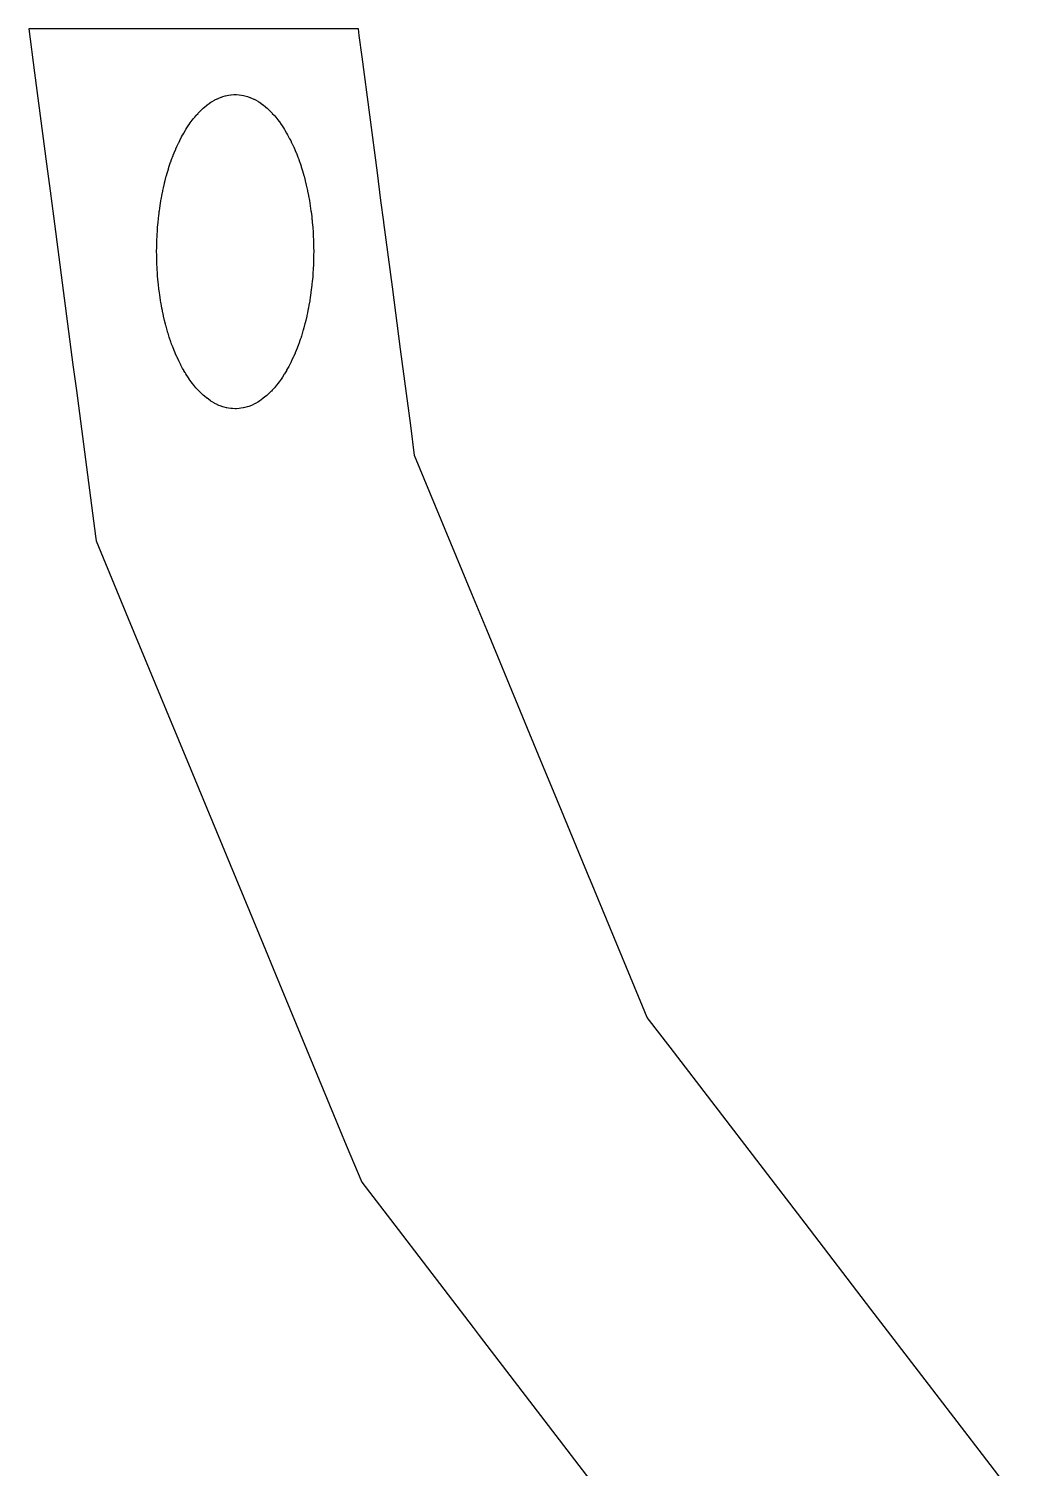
# Model space of a CAD drawing. Header units: metres. Extents: x 1 to 389, y 5 to 245.
# Drawn here: x 1.06 to 25.05, y 210.06 to 244.97 of the extents above; entities that cross this region are included whole.
import ezdxf

# ---------------------------------------------------------------- set-up
doc = ezdxf.new("R2010")
doc.units = ezdxf.units.M

msp = doc.modelspace()

# ---------------------------------------------------------------- linework, layer by layer
for p, q in [((9.06075, 244.965), (1.06274, 244.965)), ((1.06274, 244.965), (1.2032, 243.898)), ((9.08295, 244.801), (9.06075, 244.965)), ((9.1512, 244.283), (9.08295, 244.801)), ((9.52156, 241.475), (9.1512, 244.283)), ((1.2032, 243.898), (1.49387, 241.691)), ((5.73915, 243.31), (5.77206, 243.323)), ((5.77206, 243.323), (5.77275, 243.323)), ((5.77275, 243.323), (5.82942, 243.338)), ((5.82942, 243.338), (5.83716, 243.34)), ((5.83716, 243.34), (5.87006, 243.349)), ((5.87006, 243.349), (5.87074, 243.349)), ((5.87074, 243.349), (5.87161, 243.349)), ((5.87161, 243.349), (5.90634, 243.355)), ((5.90634, 243.355), (5.96301, 243.362)), ((5.96301, 243.362), (5.97075, 243.363)), ((5.97075, 243.363), (6.03532, 243.368)), ((6.03532, 243.368), (6.07007, 243.369)), ((6.07007, 243.369), (6.07144, 243.369)), ((6.07144, 243.369), (6.10617, 243.368)), ((6.10617, 243.368), (6.17075, 243.363)), ((6.17075, 243.363), (6.22742, 243.356)), ((6.22742, 243.356), (6.2699, 243.349)), ((6.2699, 243.349), (6.27075, 243.349)), ((6.27075, 243.349), (6.33516, 243.331)), ((6.33516, 243.331), (6.36806, 243.323)), ((6.36806, 243.323), (6.36874, 243.323)), ((6.36874, 243.323), (6.42543, 243.301)), ((5.20607, 242.953), (5.25793, 243.005)), ((5.25793, 243.005), (5.26498, 243.011)), ((5.26498, 243.011), (5.29607, 243.039)), ((5.29607, 243.039), (5.29744, 243.04)), ((5.29744, 243.04), (5.32852, 243.067)), ((5.32852, 243.067), (5.38153, 243.111)), ((5.38153, 243.111), (5.38875, 243.117)), ((5.38875, 243.117), (5.44177, 243.154)), ((5.44177, 243.154), (5.44916, 243.159)), ((5.44916, 243.159), (5.48274, 243.183)), ((5.48274, 243.183), (5.48344, 243.184)), ((5.48344, 243.184), (5.51451, 243.202)), ((5.51451, 243.202), (5.57118, 243.235)), ((5.57118, 243.235), (5.57875, 243.239)), ((5.57875, 243.239), (5.63359, 243.267)), ((5.63359, 243.267), (5.64116, 243.27)), ((5.64116, 243.27), (5.67406, 243.285)), ((5.67406, 243.285), (5.67474, 243.285)), ((5.67474, 243.285), (5.73143, 243.307)), ((5.73143, 243.307), (5.73915, 243.31)), ((6.42543, 243.301), (6.43315, 243.298)), ((6.43315, 243.298), (6.46606, 243.286)), ((6.46606, 243.286), (6.46675, 243.285)), ((6.46675, 243.285), (6.52342, 243.26)), ((6.52342, 243.26), (6.53116, 243.256)), ((6.53116, 243.256), (6.56224, 243.24)), ((6.56224, 243.24), (6.56274, 243.239)), ((6.56274, 243.239), (6.61943, 243.206)), ((6.61943, 243.206), (6.62698, 243.202)), ((6.62698, 243.202), (6.63612, 243.196)), ((6.63612, 243.196), (6.65807, 243.184)), ((6.65807, 243.184), (6.65875, 243.183)), ((6.65875, 243.183), (6.69235, 243.159)), ((6.69235, 243.159), (6.74536, 243.122)), ((6.74536, 243.122), (6.75275, 243.117)), ((6.75275, 243.117), (6.80577, 243.073)), ((6.80577, 243.073), (6.81299, 243.067)), ((6.81299, 243.067), (6.84407, 243.04)), ((6.84407, 243.04), (6.84476, 243.039)), ((6.84476, 243.039), (6.90498, 242.983)), ((6.90498, 242.983), (6.93423, 242.954)), ((4.89886, 242.562), (4.94456, 242.632)), ((4.94456, 242.632), (4.95074, 242.641)), ((4.95074, 242.641), (4.95145, 242.642)), ((4.95145, 242.642), (4.97887, 242.681)), ((4.97887, 242.681), (5.02821, 242.746)), ((5.02821, 242.746), (5.03474, 242.755)), ((5.03474, 242.755), (5.05486, 242.779)), ((5.05486, 242.779), (5.08229, 242.816)), ((5.08229, 242.816), (5.08882, 242.824)), ((5.08882, 242.824), (5.11806, 242.858)), ((5.11806, 242.858), (5.11874, 242.859)), ((5.11874, 242.859), (5.16994, 242.912)), ((5.16994, 242.912), (5.17682, 242.92)), ((5.17682, 242.92), (5.20607, 242.953)), ((6.93423, 242.954), (6.93475, 242.953)), ((6.93475, 242.953), (6.93544, 242.953)), ((6.93544, 242.953), (6.96469, 242.92)), ((6.96469, 242.92), (6.97156, 242.912)), ((6.97156, 242.912), (7.02275, 242.859)), ((7.02275, 242.859), (7.02945, 242.851)), ((7.02945, 242.851), (7.07881, 242.791)), ((7.07881, 242.791), (7.10806, 242.756)), ((7.10806, 242.756), (7.10875, 242.755)), ((7.10875, 242.755), (7.10927, 242.754)), ((7.10927, 242.754), (7.13669, 242.716)), ((7.13669, 242.716), (7.14322, 242.707)), ((7.14322, 242.707), (7.19075, 242.641)), ((7.19075, 242.641), (7.19695, 242.632)), ((7.19695, 242.632), (7.24265, 242.562)), ((4.72475, 242.253), (4.77248, 242.345)), ((4.77248, 242.345), (4.79623, 242.388)), ((4.79623, 242.388), (4.79675, 242.389)), ((4.79675, 242.389), (4.79727, 242.39)), ((4.79727, 242.39), (4.82286, 242.434)), ((4.82286, 242.434), (4.86673, 242.509)), ((4.86673, 242.509), (4.87328, 242.52)), ((4.87328, 242.52), (4.89886, 242.562)), ((7.24265, 242.562), (7.26875, 242.519)), ((7.26875, 242.519), (7.27477, 242.509)), ((7.27477, 242.509), (7.31865, 242.434)), ((7.31865, 242.434), (7.34424, 242.39)), ((7.34424, 242.39), (7.35043, 242.379)), ((7.35043, 242.379), (7.39247, 242.3)), ((7.39247, 242.3), (7.41806, 242.254)), ((4.5703, 241.901), (4.59041, 241.956)), ((4.59041, 241.956), (4.59074, 241.957)), ((4.59074, 241.957), (4.62732, 242.045)), ((4.62732, 242.045), (4.63248, 242.057)), ((4.63248, 242.057), (4.6544, 242.108)), ((4.6544, 242.108), (4.65475, 242.109)), ((4.65475, 242.109), (4.69498, 242.192)), ((4.69498, 242.192), (4.70047, 242.203)), ((4.70047, 242.203), (4.72475, 242.253)), ((7.41806, 242.254), (7.41875, 242.253)), ((7.41875, 242.253), (7.41927, 242.252)), ((7.41927, 242.252), (7.44121, 242.203)), ((7.44121, 242.203), (7.44653, 242.192)), ((7.44653, 242.192), (7.48676, 242.109)), ((7.48676, 242.109), (7.49104, 242.099)), ((7.49104, 242.099), (7.52943, 242.011)), ((7.52943, 242.011), (7.55023, 241.958)), ((7.55023, 241.958), (7.55075, 241.957)), ((7.55075, 241.957), (7.55556, 241.945)), ((7.55556, 241.945), (7.5903, 241.853)), ((1.49387, 241.691), (1.57796, 241.039)), ((4.45183, 241.562), (4.45595, 241.575)), ((4.45595, 241.575), (4.47275, 241.633)), ((4.47275, 241.633), (4.50566, 241.728)), ((4.50566, 241.728), (4.51013, 241.741)), ((4.51013, 241.741), (4.52841, 241.798)), ((4.52841, 241.798), (4.52875, 241.799)), ((4.52875, 241.799), (4.56531, 241.889)), ((4.56531, 241.889), (4.5703, 241.901)), ((7.5903, 241.853), (7.61223, 241.8)), ((7.61223, 241.8), (7.61275, 241.799)), ((7.61275, 241.799), (7.6131, 241.798)), ((7.6131, 241.798), (7.63138, 241.741)), ((7.63138, 241.741), (7.63585, 241.728)), ((7.63585, 241.728), (7.66875, 241.633)), ((7.66875, 241.633), (7.67288, 241.62)), ((7.67288, 241.62), (7.70213, 241.523)), ((4.35635, 241.214), (4.35979, 241.228)), ((4.35979, 241.228), (4.37257, 241.288)), ((4.37257, 241.288), (4.37276, 241.289)), ((4.37276, 241.289), (4.40018, 241.39)), ((4.40018, 241.39), (4.40396, 241.404)), ((4.40396, 241.404), (4.42041, 241.464)), ((4.42041, 241.464), (4.42075, 241.465)), ((4.42075, 241.465), (4.45183, 241.562)), ((7.70213, 241.523), (7.72075, 241.465)), ((7.72075, 241.465), (7.7211, 241.464)), ((7.7211, 241.464), (7.73755, 241.404)), ((7.73755, 241.404), (7.74133, 241.39)), ((7.74133, 241.39), (7.76875, 241.289)), ((7.76875, 241.289), (7.77219, 241.275)), ((7.77219, 241.275), (7.79596, 241.171)), ((9.6086, 240.803), (9.52156, 241.475)), ((1.57796, 241.039), (1.66022, 240.419)), ((4.27962, 240.86), (4.2924, 240.924)), ((4.2924, 240.924), (4.29276, 240.925)), ((4.29276, 240.925), (4.3147, 241.031)), ((4.3147, 241.031), (4.31761, 241.046)), ((4.31761, 241.046), (4.33041, 241.108)), ((4.33041, 241.108), (4.35635, 241.214)), ((7.79596, 241.171), (7.81058, 241.111)), ((7.81058, 241.111), (7.81075, 241.109)), ((7.81075, 241.109), (7.8111, 241.108)), ((7.8111, 241.108), (7.8239, 241.046)), ((7.8239, 241.046), (7.82681, 241.031)), ((7.82681, 241.031), (7.84875, 240.925)), ((7.84875, 240.925), (7.85133, 240.911)), ((7.85133, 240.911), (7.87144, 240.801)), ((4.22327, 240.478), (4.22693, 240.52)), ((4.22693, 240.52), (4.23058, 240.544)), ((4.23058, 240.544), (4.23093, 240.547)), ((4.23093, 240.547), (4.24007, 240.611)), ((4.24007, 240.611), (4.25874, 240.737)), ((4.25874, 240.737), (4.26971, 240.796)), ((4.26971, 240.796), (4.27704, 240.845)), ((4.27704, 240.845), (4.27962, 240.86)), ((7.87144, 240.801), (7.8824, 240.739)), ((7.8824, 240.739), (7.88275, 240.737)), ((7.88275, 240.737), (7.88292, 240.736)), ((7.88292, 240.736), (7.89206, 240.672)), ((7.89206, 240.672), (7.91075, 240.545)), ((7.91075, 240.545), (7.91264, 240.53)), ((7.91264, 240.53), (7.92178, 240.459)), ((9.67686, 240.284), (9.6086, 240.803)), ((1.66022, 240.419), (2.13553, 236.816)), ((4.18858, 240.154), (4.19972, 240.269)), ((4.19972, 240.269), (4.20126, 240.284)), ((4.20126, 240.284), (4.20857, 240.35)), ((4.20857, 240.35), (4.20876, 240.351)), ((4.20876, 240.351), (4.22154, 240.463)), ((4.22154, 240.463), (4.22327, 240.478)), ((7.92178, 240.459), (7.92726, 240.419)), ((7.92726, 240.419), (7.93275, 240.353)), ((7.93275, 240.353), (7.93275, 240.351)), ((7.93275, 240.351), (7.93309, 240.35)), ((7.93309, 240.35), (7.93675, 240.323)), ((7.93675, 240.323), (7.9404, 240.284)), ((7.9404, 240.284), (7.94179, 240.269)), ((7.94179, 240.269), (7.95274, 240.155)), ((9.68028, 240.269), (9.67686, 240.284)), ((9.88509, 238.71), (9.68028, 240.269)), ((4.16875, 239.761), (4.17058, 239.827)), ((4.17058, 239.827), (4.17606, 239.942)), ((4.17606, 239.942), (4.17674, 239.957)), ((4.17674, 239.957), (4.18407, 240.073)), ((4.18407, 240.073), (4.18858, 240.154)), ((7.95274, 240.155), (7.96109, 240.026)), ((7.96109, 240.026), (7.96475, 239.959)), ((7.96475, 239.959), (7.96475, 239.957)), ((7.96475, 239.957), (7.96544, 239.942)), ((7.96544, 239.942), (7.97093, 239.827)), ((7.97093, 239.827), (7.97275, 239.761)), ((4.16475, 239.559), (4.16658, 239.674)), ((4.16475, 239.558), (4.16475, 239.559)), ((4.16658, 239.49), (4.16475, 239.558)), ((4.16658, 239.674), (4.16693, 239.69)), ((4.16693, 239.475), (4.16658, 239.49)), ((4.16693, 239.69), (4.16875, 239.758)), ((4.16875, 239.361), (4.16693, 239.475)), ((4.16875, 239.758), (4.16875, 239.761)), ((7.97275, 239.761), (7.97275, 239.759)), ((7.97275, 239.759), (7.9731, 239.744)), ((7.97458, 239.475), (7.97275, 239.361)), ((7.9731, 239.744), (7.97493, 239.629)), ((7.97493, 239.49), (7.97458, 239.475)), ((7.97493, 239.629), (7.97675, 239.616)), ((7.97675, 239.558), (7.97493, 239.49)), ((7.97675, 239.616), (7.97675, 239.558)), ((4.16875, 239.36), (4.16875, 239.361)), ((4.17058, 239.29), (4.16875, 239.36)), ((4.17126, 239.275), (4.17058, 239.29)), ((4.17674, 239.161), (4.17126, 239.275)), ((4.17761, 239.146), (4.17674, 239.161)), ((4.18492, 239.032), (4.17761, 239.146)), ((7.9639, 239.146), (7.95657, 239.032)), ((7.96475, 239.161), (7.9639, 239.146)), ((7.9684, 239.23), (7.96475, 239.163)), ((7.96475, 239.163), (7.96475, 239.161)), ((7.97206, 239.346), (7.9684, 239.23)), ((7.97275, 239.361), (7.97206, 239.346)), ((4.18858, 238.965), (4.18492, 239.032)), ((4.18892, 238.962), (4.18858, 238.965)), ((4.19623, 238.896), (4.18892, 238.962)), ((4.19778, 238.881), (4.19623, 238.896)), ((4.20876, 238.767), (4.19778, 238.881)), ((7.9404, 238.835), (7.93309, 238.769)), ((7.95137, 238.948), (7.9404, 238.835)), ((7.95274, 238.963), (7.95137, 238.948)), ((7.95293, 238.965), (7.95274, 238.963)), ((7.95657, 239.032), (7.95293, 238.965)), ((4.22154, 238.654), (4.20876, 238.767)), ((4.23074, 238.573), (4.22154, 238.654)), ((4.24007, 238.508), (4.23074, 238.573)), ((4.25874, 238.381), (4.24007, 238.508)), ((7.89206, 238.449), (7.88292, 238.383)), ((7.90852, 238.558), (7.89206, 238.449)), ((7.91075, 238.573), (7.90852, 238.558)), ((7.90852, 238.558), (7.90852, 238.558)), ((7.91823, 238.639), (7.91075, 238.573)), ((7.92555, 238.686), (7.91823, 238.639)), ((7.93103, 238.752), (7.92555, 238.686)), ((7.93275, 238.767), (7.93103, 238.752)), ((7.93309, 238.769), (7.93275, 238.767)), ((10.0851, 237.193), (9.88509, 238.71)), ((4.25909, 238.38), (4.25874, 238.381)), ((4.27007, 238.318), (4.25909, 238.38)), ((4.27264, 238.303), (4.27007, 238.318)), ((4.29276, 238.193), (4.27264, 238.303)), ((4.29292, 238.192), (4.29276, 238.193)), ((4.30389, 238.13), (4.29292, 238.192)), ((4.30699, 238.115), (4.30389, 238.13)), ((4.33075, 238.009), (4.30699, 238.115)), ((7.84583, 238.179), (7.8239, 238.073)), ((7.84875, 238.193), (7.84583, 238.179)), ((7.84909, 238.195), (7.84875, 238.193)), ((7.86189, 238.259), (7.84909, 238.195)), ((7.88017, 238.367), (7.86189, 238.259)), ((7.88069, 238.37), (7.88017, 238.367)), ((7.88275, 238.381), (7.88069, 238.37)), ((7.88292, 238.383), (7.88275, 238.381)), ((4.3342, 237.995), (4.33075, 238.009)), ((4.35979, 237.891), (4.3342, 237.995)), ((4.37257, 237.831), (4.35979, 237.891)), ((4.37276, 237.829), (4.37257, 237.831)), ((4.3804, 237.801), (4.37276, 237.829)), ((4.38954, 237.77), (4.3804, 237.801)), ((4.39333, 237.756), (4.38954, 237.77)), ((4.42075, 237.655), (4.39333, 237.756)), ((7.76497, 237.816), (7.73755, 237.715)), ((7.76875, 237.829), (7.76497, 237.816)), ((7.76892, 237.831), (7.76875, 237.829)), ((7.78355, 237.891), (7.76892, 237.831)), ((7.80731, 237.995), (7.78355, 237.891)), ((7.8111, 238.011), (7.80731, 237.995)), ((7.8239, 238.073), (7.8111, 238.011)), ((4.4211, 237.654), (4.42075, 237.655)), ((4.43938, 237.595), (4.4211, 237.654)), ((4.4435, 237.582), (4.43938, 237.595)), ((4.47275, 237.483), (4.4435, 237.582)), ((4.51013, 237.375), (4.47275, 237.483)), ((7.64813, 237.427), (7.61275, 237.321)), ((7.66823, 237.482), (7.64813, 237.427)), ((7.66875, 237.483), (7.66823, 237.482)), ((7.6691, 237.485), (7.66875, 237.483)), ((7.67641, 237.51), (7.6691, 237.485)), ((7.68555, 237.543), (7.67641, 237.51)), ((7.71663, 237.642), (7.68555, 237.543)), ((7.72075, 237.655), (7.71663, 237.642)), ((7.73755, 237.715), (7.72075, 237.655)), ((4.5211, 237.344), (4.51013, 237.375)), ((4.52875, 237.321), (4.5211, 237.344)), ((4.52927, 237.32), (4.52875, 237.321)), ((4.55121, 237.265), (4.52927, 237.32)), ((4.55602, 237.253), (4.55121, 237.265)), ((4.59074, 237.161), (4.55602, 237.253)), ((4.59126, 237.16), (4.59074, 237.161)), ((4.61137, 237.109), (4.59126, 237.16)), ((4.61636, 237.097), (4.61137, 237.109)), ((4.65475, 237.009), (4.61636, 237.097)), ((7.52515, 237.097), (7.48676, 237.009)), ((7.53012, 237.109), (7.52515, 237.097)), ((7.55023, 237.16), (7.53012, 237.109)), ((7.55075, 237.161), (7.55023, 237.16)), ((7.5511, 237.163), (7.55075, 237.161)), ((7.57121, 237.216), (7.5511, 237.163)), ((7.60777, 237.309), (7.57121, 237.216)), ((7.61275, 237.321), (7.60777, 237.309)), ((10.3292, 235.344), (10.0851, 237.193)), ((2.13553, 236.816), (2.21779, 236.191)), ((4.66025, 236.998), (4.65475, 237.009)), ((4.70047, 236.916), (4.66025, 236.998)), ((4.72423, 236.866), (4.70047, 236.916)), ((4.74904, 236.817), (4.72423, 236.866)), ((4.7547, 236.806), (4.74904, 236.817)), ((4.79675, 236.727), (4.7547, 236.806)), ((4.82286, 236.683), (4.79675, 236.727)), ((4.82423, 236.68), (4.82286, 236.683)), ((4.82887, 236.672), (4.82423, 236.68)), ((7.31865, 236.682), (7.31262, 236.672)), ((7.34424, 236.726), (7.31865, 236.682)), ((7.36903, 236.776), (7.34424, 236.726)), ((7.4129, 236.855), (7.36903, 236.776)), ((7.41875, 236.865), (7.4129, 236.855)), ((7.41927, 236.866), (7.41875, 236.865)), ((7.44121, 236.916), (7.41927, 236.866)), ((7.48143, 236.998), (7.44121, 236.916)), ((7.48676, 237.009), (7.48143, 236.998)), ((4.85629, 236.627), (4.82887, 236.672)), ((4.87276, 236.597), (4.85629, 236.627)), ((4.89886, 236.556), (4.87276, 236.597)), ((4.90504, 236.547), (4.89886, 236.556)), ((4.95074, 236.477), (4.90504, 236.547)), ((4.95729, 236.468), (4.95074, 236.477)), ((5.00481, 236.403), (4.95729, 236.468)), ((5.03406, 236.366), (5.00481, 236.403)), ((5.03474, 236.365), (5.03406, 236.366)), ((5.03526, 236.364), (5.03474, 236.365)), ((5.06268, 236.328), (5.03526, 236.364)), ((7.10875, 236.365), (7.07881, 236.328)), ((7.13669, 236.403), (7.10875, 236.365)), ((7.18422, 236.468), (7.13669, 236.403)), ((7.19075, 236.477), (7.18422, 236.468)), ((7.19127, 236.478), (7.19075, 236.477)), ((7.21869, 236.518), (7.19127, 236.478)), ((7.26256, 236.588), (7.21869, 236.518)), ((7.26875, 236.597), (7.26256, 236.588)), ((7.31262, 236.672), (7.26875, 236.597)), ((2.21779, 236.191), (2.68213, 232.664)), ((5.0694, 236.32), (5.06268, 236.328)), ((5.11874, 236.259), (5.0694, 236.32)), ((5.16994, 236.204), (5.11874, 236.259)), ((5.17682, 236.197), (5.16994, 236.204)), ((5.20607, 236.166), (5.17682, 236.197)), ((5.20676, 236.165), (5.20607, 236.166)), ((5.20728, 236.165), (5.20676, 236.165)), ((5.23834, 236.134), (5.20728, 236.165)), ((5.29675, 236.079), (5.23834, 236.134)), ((5.29744, 236.079), (5.29675, 236.079)), ((5.32852, 236.053), (5.29744, 236.079)), ((5.38153, 236.009), (5.32852, 236.053)), ((5.38875, 236.003), (5.38153, 236.009)), ((5.42052, 235.979), (5.38875, 236.003)), ((6.75343, 236.004), (6.69235, 235.96)), ((6.78635, 236.029), (6.75343, 236.004)), ((6.83754, 236.073), (6.78635, 236.029)), ((6.84476, 236.079), (6.83754, 236.073)), ((6.84544, 236.08), (6.84476, 236.079)), ((6.87653, 236.109), (6.84544, 236.08)), ((6.9277, 236.158), (6.87653, 236.109)), ((6.93475, 236.165), (6.9277, 236.158)), ((6.93544, 236.166), (6.93475, 236.165)), ((6.95006, 236.18), (6.93544, 236.166)), ((6.96469, 236.197), (6.95006, 236.18)), ((6.97156, 236.204), (6.96469, 236.197)), ((7.02275, 236.259), (6.97156, 236.204)), ((7.07211, 236.32), (7.02275, 236.259)), ((7.07881, 236.328), (7.07211, 236.32)), ((5.47536, 235.941), (5.42052, 235.979)), ((5.48274, 235.935), (5.47536, 235.941)), ((5.48344, 235.935), (5.48274, 235.935)), ((5.51451, 235.917), (5.48344, 235.935)), ((5.57118, 235.884), (5.51451, 235.917)), ((5.57875, 235.879), (5.57118, 235.884)), ((5.63359, 235.852), (5.57875, 235.879)), ((5.64116, 235.848), (5.63359, 235.852)), ((5.67406, 235.832), (5.64116, 235.848)), ((5.67474, 235.831), (5.67406, 235.832)), ((5.67545, 235.831), (5.67474, 235.831)), ((5.70834, 235.82), (5.67545, 235.831)), ((5.77275, 235.797), (5.70834, 235.82)), ((5.77344, 235.797), (5.77275, 235.797)), ((5.80635, 235.788), (5.77344, 235.797)), ((5.86302, 235.773), (5.80635, 235.788)), ((5.87074, 235.771), (5.86302, 235.773)), ((5.87161, 235.771), (5.87074, 235.771)), ((5.90634, 235.766), (5.87161, 235.771)), ((5.96301, 235.757), (5.90634, 235.766)), ((5.97075, 235.755), (5.96301, 235.757)), ((5.97144, 235.755), (5.97075, 235.755)), ((6.00435, 235.754), (5.97144, 235.755)), ((6.07076, 235.749), (6.00435, 235.754)), ((6.07144, 235.749), (6.07076, 235.749)), ((6.10617, 235.751), (6.07144, 235.749)), ((6.17075, 235.755), (6.10617, 235.751)), ((6.17145, 235.755), (6.17075, 235.755)), ((6.20435, 235.761), (6.17145, 235.755)), ((6.26285, 235.77), (6.20435, 235.761)), ((6.27075, 235.771), (6.26285, 235.77)), ((6.27144, 235.771), (6.27075, 235.771)), ((6.30435, 235.779), (6.27144, 235.771)), ((6.36102, 235.795), (6.30435, 235.779)), ((6.36945, 235.798), (6.36102, 235.795)), ((6.40234, 235.808), (6.36945, 235.798)), ((6.46675, 235.831), (6.40234, 235.808)), ((6.46744, 235.832), (6.46675, 235.831)), ((6.55519, 235.876), (6.46744, 235.832)), ((6.56274, 235.879), (6.55519, 235.876)), ((6.61943, 235.912), (6.56274, 235.879)), ((6.65807, 235.935), (6.61943, 235.912)), ((6.65875, 235.935), (6.65807, 235.935)), ((6.65944, 235.936), (6.65875, 235.935)), ((6.67041, 235.945), (6.65944, 235.936)), ((6.69235, 235.96), (6.67041, 235.945)), ((10.4247, 234.617), (10.3292, 235.344)), ((11.814, 231.26), (10.4247, 234.617)), ((2.68213, 232.664), (2.69675, 232.547)), ((2.69675, 232.547), (3.25063, 231.21)), ((3.25063, 231.21), (3.47731, 230.664)), ((12.1758, 230.388), (11.814, 231.26)), ((3.47731, 230.664), (4.39502, 228.444)), ((13.49, 227.212), (12.1758, 230.388)), ((4.39502, 228.444), (4.99463, 226.998)), ((4.99463, 226.998), (5.28712, 226.295)), ((13.8347, 226.381), (13.49, 227.212)), ((5.28712, 226.295), (6.7496, 222.763)), ((14.6624, 224.383), (13.8347, 226.381)), ((14.6932, 224.311), (14.6624, 224.383)), ((15.9578, 221.258), (14.6932, 224.311)), ((6.7496, 222.763), (7.05124, 222.035)), ((7.05124, 222.035), (8.45888, 218.637)), ((16.0688, 220.991), (15.9578, 221.258)), ((16.6251, 220.264), (16.0688, 220.991)), ((19.9003, 215.998), (16.6251, 220.264)), ((8.45888, 218.637), (8.76782, 217.893)), ((8.76782, 217.893), (9.14075, 216.991)), ((9.14075, 216.991), (10.0218, 215.843)), ((10.0218, 215.843), (11.8425, 213.468)), ((21.496, 213.917), (19.9003, 215.998)), ((22.8127, 212.201), (21.496, 213.917)), ((11.8425, 213.468), (11.9906, 213.275)), ((11.9906, 213.275), (12.6524, 212.412)), ((12.6524, 212.412), (15.2263, 209.059)), ((23.5056, 211.298), (22.8127, 212.201)), ((24.388, 210.148), (23.5056, 211.298)), ((25.0468, 209.289), (24.388, 210.148))]:
    msp.add_line(p, q)

doc.saveas('drawing.dxf')
